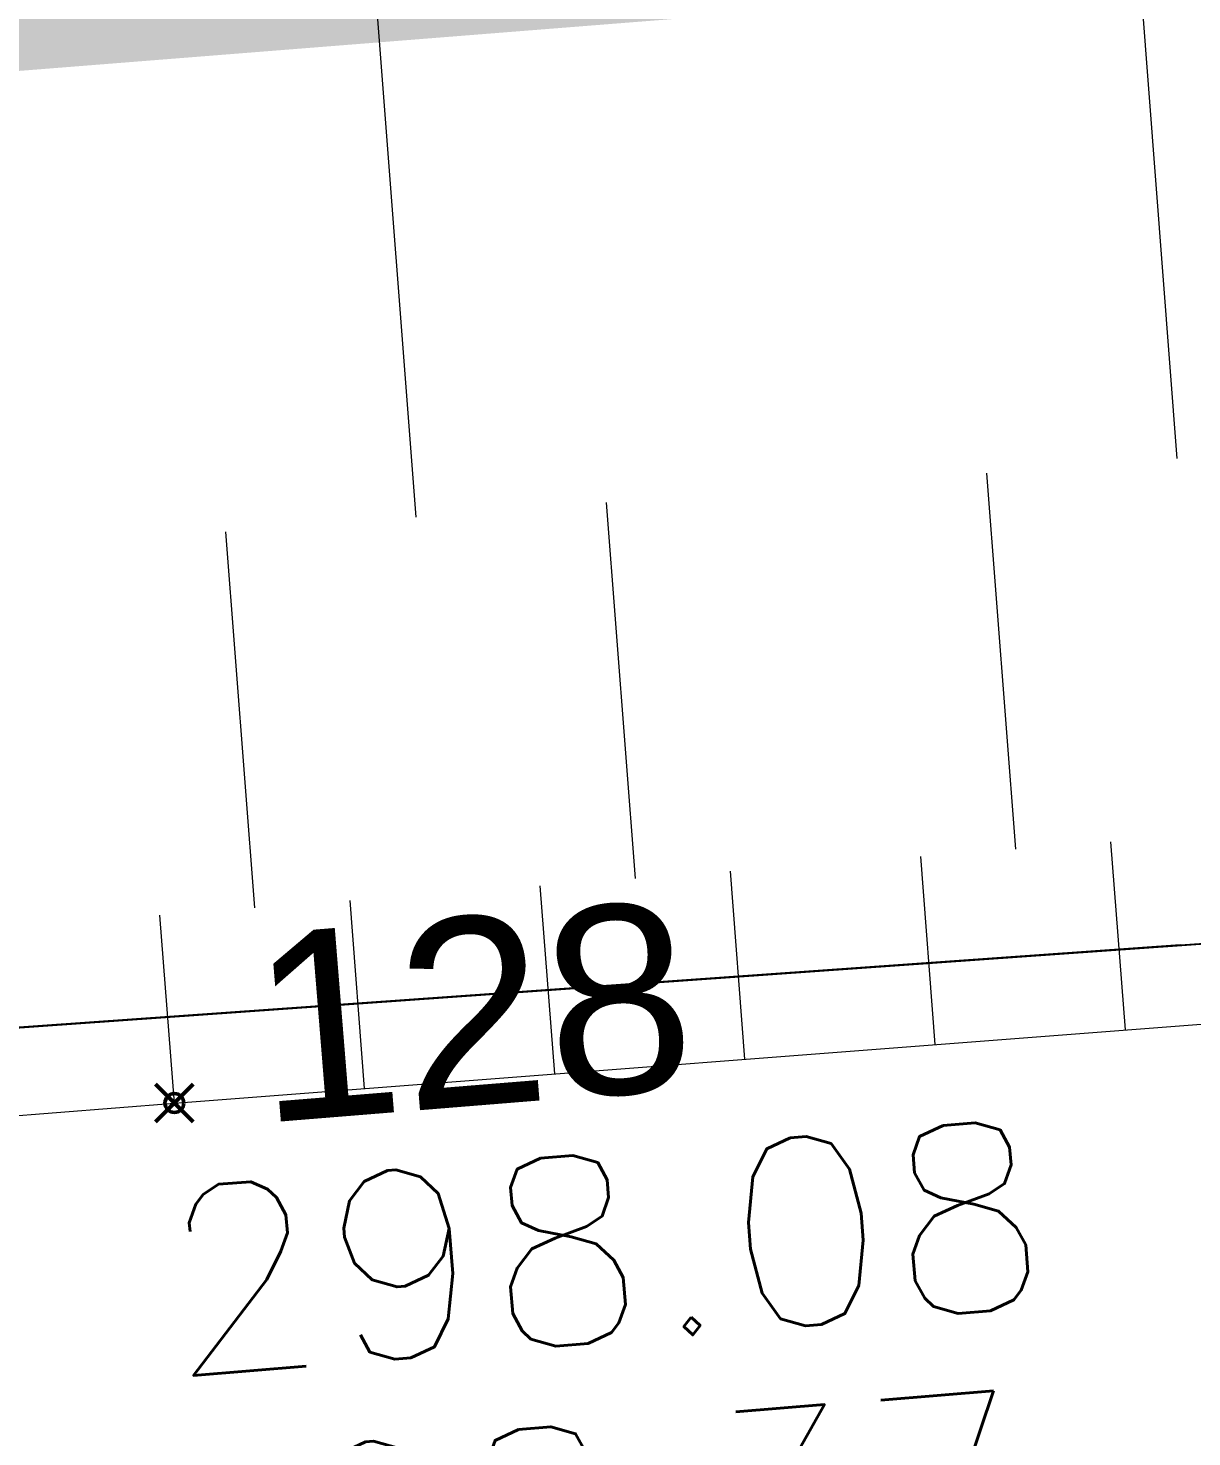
# Model space of a CAD drawing. Header units: metres. Extents: x 1851758 to 1852050, y 5187822 to 5188223.
# Drawn here: x 1851953.613 to 1851955.465, y 5187883.9 to 5187886.141 of the extents above; entities that cross this region are included whole.
import ezdxf
from ezdxf.enums import TextEntityAlignment as Align

# ---------------------------------------------------------------- set-up
doc = ezdxf.new("R2010")
doc.units = ezdxf.units.M
doc.header["$LTSCALE"] = 2.5
doc.header["$PDMODE"] = 35
doc.header["$PDSIZE"] = 0.03
doc.linetypes.add('L18', pattern=[0.6, 0.4, -0.2])
doc.linetypes.add('L5', pattern=[1.15, 0.8, -0.175, 0, -0.175])
doc.layers.get('0').update_dxf_attribs({"linetype": 'CONTINUOUS', "lineweight": 30})
doc.layers.add('N', color=1, linetype='CONTINUOUS', plot=False)
doc.layers.add('PRO_PAR_CONT_DA', color=40, linetype='CONTINUOUS', plot=False)
for name, color, linetype, lineweight in [('PAR', 11, 'L5', 30), ('PAR_ALIGNT', 1, 'L18', 30), ('PRO_DEMOL_P', 7, 'CONTINUOUS', 50), ('PRO_DEMOL_TAL', 34, 'CONTINUOUS', 20), ('PRO_DEMOL_TAL_HAC', 32, 'CONTINUOUS', 15), ('PRO_PAR_SURF', 157, 'CONTINUOUS', 20), ('Z', 7, 'CONTINUOUS', 9)]:
    doc.layers.add(name, color=color, linetype=linetype, lineweight=lineweight)
doc.styles.add('SIMPLEX', font='SIMPLEX.SHX', dxfattribs={"oblique": 27})
doc.styles.get("Standard").update_dxf_attribs({"font": 'arial.ttf'})

# ---------------------------------------------------------------- blocks, each defined once
blk = doc.blocks.new('TCPOINT')
blk.add_point((0, 0))
at = {"layer": 'N'}
blk.add_attdef('MAT', (0.2, 0.2), '', height=0.34, dxfattribs=at)
at = {"layer": 'Z', "style": 'SIMPLEX'}
blk.add_attdef('ALT', (0.2, -0.54), '', height=0.34, dxfattribs=at)

msp = doc.modelspace()

# ---------------------------------------------------------------- linework, layer by layer
at = {"layer": 'PAR', "flags": 128}
msp.add_lwpolyline([(1851757.77, 5187868.487), (1851833.6918, 5187875.6402), (1851863.5824, 5187878.1707), (1851981.4866, 5187886.528), (1851987.4718, 5187886.9522), (1852004.3774, 5187888.6518), (1852028.9496, 5187890.8198)], dxfattribs=at)
at = {"layer": 'PAR_ALIGNT', "ltscale": 2.5, "const_width": 0.25, "flags": 128}
msp.add_lwpolyline([(1851863.4796, 5187879.0507), (1851981.3715, 5187888.4018)], dxfattribs=at)
msp.add_lwpolyline([(1851863.4796, 5187879.0507), (1851981.3715, 5187888.4018)], dxfattribs=at)
at = {"layer": 'PRO_DEMOL_TAL', "flags": 128}
msp.add_lwpolyline([(1851945.1351, 5187883.7407), (1851953.8454, 5187884.431), (1851969.8934, 5187885.6652, 0.04826), (1851974.4121, 5187886.4558)], format="xyb", dxfattribs=at)
at = {"layer": 'PRO_DEMOL_TAL_HAC'}
for p, q in [((1851955.4418, 5187885.4565), (1851955.3731, 5187886.3497)), ((1851954.2303, 5187885.3633), (1851954.1627, 5187886.2393)), ((1851955.185, 5187884.8349), (1851955.139, 5187885.4332)), ((1851954.5794, 5187884.7884), (1851954.5334, 5187885.3866)), ((1851953.9736, 5187884.7418), (1851953.9273, 5187885.34)), ((1851955.3594, 5187884.5475), (1851955.3364, 5187884.8466)), ((1851955.0566, 5187884.5242), (1851955.0336, 5187884.8233)), ((1851954.7538, 5187884.5009), (1851954.7308, 5187884.8)), ((1851954.451, 5187884.4776), (1851954.428, 5187884.7767)), ((1851954.1482, 5187884.4543), (1851954.1252, 5187884.7534)), ((1851953.8454, 5187884.431), (1851953.822, 5187884.7301))]:
    msp.add_line(p, q, dxfattribs=at)
at = {"layer": 'PRO_PAR_CONT_DA', "flags": 128}
msp.add_lwpolyline([(1851863.5824, 5187878.1707), (1851981.4866, 5187886.528), (1851981.3715, 5187888.4018), (1851863.4796, 5187879.0507)], close=True, dxfattribs=at)
at = {"layer": 'PRO_PAR_SURF', "flags": 128}
for points in [[(1851977.7933, 5187946.6346), (1851981.4866, 5187886.528), (1851863.5824, 5187878.1707), (1851856.5917, 5187937.9836), (1851927.7207, 5187943.0606)], [(1851979.4592, 5187919.5236), (1851978.1813, 5187918.0657), (1851896.9596, 5187912.2309), (1851896.7804, 5187914.7245), (1851884.8113, 5187913.8647), (1851885.6711, 5187901.8955), (1851897.6403, 5187902.7554), (1851899.2249, 5187880.6971), (1851981.4866, 5187886.528)]]:
    msp.add_lwpolyline(points, close=True, dxfattribs=at)

# ---------------------------------------------------------------- block references
at = {"layer": 'PRO_DEMOL_P'}
ref = msp.add_blockref('TCPOINT', (1851953.8454, 5187884.431, 298.08), dxfattribs=dict(at, rotation=301.9002445867005))
ref.add_attrib('MAT', '128', (1851953.9831, 5187884.399, 298.08), dxfattribs={"layer": 'N', "height": 0.3, "rotation": 4.6408})
ref.add_attrib('ALT', '298.08', dxfattribs={"layer": 'Z', "height": 0.3, "rotation": 4.6408, "style": 'SIMPLEX'}).set_placement((1851953.8133, 5187884.2933, 298.08), align=Align.TOP_LEFT)
ref = msp.add_blockref('TCPOINT', (1851953.8893, 5187883.5002, 298.37), dxfattribs=dict(at, rotation=301.9002445867005))
ref.add_attrib('MAT', '127', (1851954.0271, 5187883.4681, 298.37), dxfattribs={"layer": 'N', "height": 0.3, "rotation": 4.6408})
ref.add_attrib('ALT', '298.37', dxfattribs={"layer": 'Z', "height": 0.3, "rotation": 4.6408, "style": 'SIMPLEX'}).set_placement((1851953.7781, 5187883.8616, 298.37), align=Align.TOP_LEFT)

doc.saveas('drawing.dxf')
